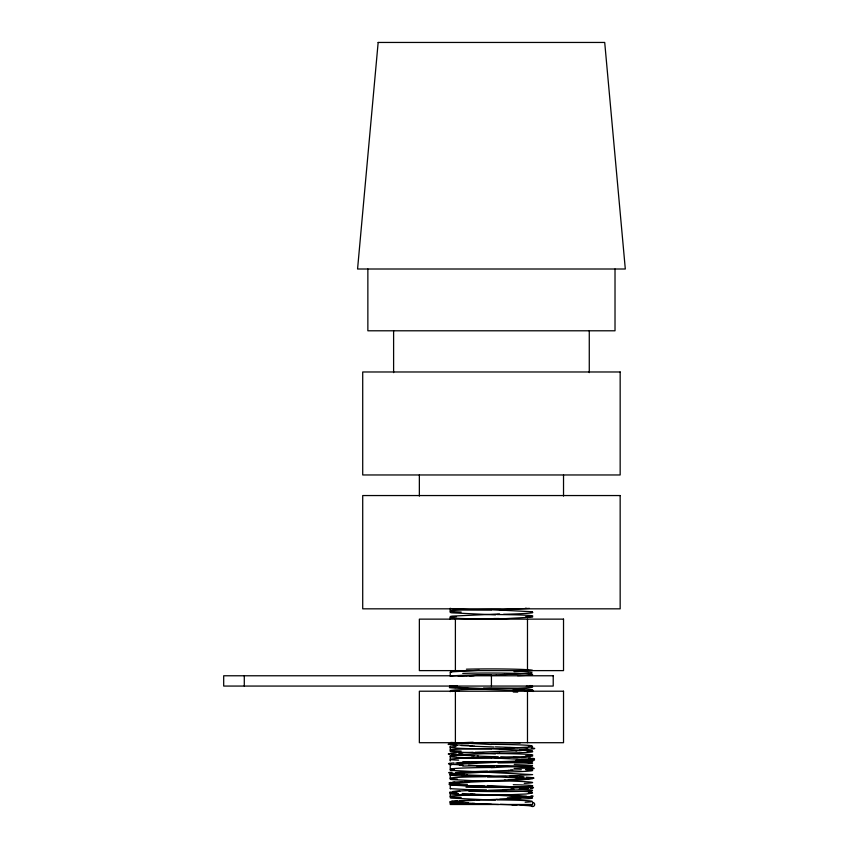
<?xml version="1.0" encoding="UTF-8"?>
<svg xmlns="http://www.w3.org/2000/svg" width="849" height="849" viewBox="0 0 849 849"><rect width="100%" height="100%" fill="white"/><g stroke="black" fill="none" stroke-linecap="round" stroke-linejoin="round"><path stroke-width="1.27" d="M532.62 746.855L499.403 748.85M534.403 759.133L534.403 758.942A43.341 1.539 0.2 0 0 532.376 758.369M532.631 617.074L495.402 619.239M532.631 756.098L495.402 758.263M450.448 773.97L491.433 771.794M532.419 765.501L491.433 767.676M448.888 763.665L449.917 763.484M451.052 671.877L479.303 670.286M451.052 764.556L495.551 762.381M531.442 673.034L508.519 674.361M449.461 753.827L450.999 753.647M451.137 801.562L452.613 801.371M529.468 608.383L499.403 609.826M532.631 760.205L528.078 759.887M528.418 769.512L525.499 769.693M459.129 753.074L462.864 752.883M522.973 788.901L519.323 789.082M516.754 750.792L481.479 752.129M465.846 781.664L470.166 781.483M515.863 798.633L496.527 799.418M469.688 675.815L474.156 675.634M469.072 771.953L473.689 771.762M503.828 674.552L508.551 674.361M509.283 770.446L488.865 771.2M506.131 789.634L488.408 790.281M477.042 800.098L497.1 799.365M479.547 800.034L451.254 801.594L450.278 801.859L450.246 804.491L532.631 804.491L532.631 802.432A2.059 2.059 0 0 1 534.69 804.491A2.059 2.059 0 0 1 532.631 806.55A2.059 2.059 0 0 1 530.572 804.491M499.541 613.944L452.039 616.119L450.278 616.501L450.246 619.452M496.41 674.817L502.619 674.594M501.388 674.637L505.017 674.499M499.541 752.967L451.254 755.249L450.246 755.578L450.246 760.725M484.768 780.921L505.293 780.178M499.403 795.195L525.913 794.017L532.525 793.051M488.833 675.093L496.463 674.817M491.433 688.38L455.138 689.972L450.564 690.513L450.246 691.67M487.337 777.09L532.631 774.628L452.114 770.436L450.246 769.99L450.246 764.843M532.461 686.066L530.02 685.536M491.433 609.603L532.419 611.779M495.54 614.899L451.626 612.819L450.257 612.469L450.246 608.255A41.24 1.465 0.3 0 0 491.327 609.975M502.841 619.292L491.433 618.879M487.475 688.751L454.013 687.212L450.331 686.671L450.246 685.61A41.24 1.475 -0.1 0 0 457.314 686.395M491.433 744.509L450.777 742.429M494.076 747.003L473.424 746.239M491.433 748.627L532.419 750.792M495.54 753.923L451.318 751.789L450.257 751.492L450.246 746.313A41.24 1.475 0 0 0 450.32 746.451M498.246 756.862L477.382 756.109M491.433 757.892L530.689 759.759M494.553 766.403L476.459 765.745M483.325 776.135L532.631 778.745L521.657 779.849L452.188 782.927L450.246 783.383L450.246 788.53M487.475 781.43L450.957 779.531L450.246 779.265L450.246 774.118M487.326 785.548L531.824 787.723M491.433 790.844L450.448 788.679M493.927 794.972L473.975 794.24M491.433 794.972L532.419 797.137M495.54 800.257L451.18 798.113L450.278 797.848L450.246 792.648A41.24 1.475 0 0 0 450.32 792.796M498.554 804.491L477.913 803.738M506.216 776.442L466.43 774.946M509.432 747.566L514.101 747.757M508.753 795.524L513.274 795.715M513.104 757.435L517.497 757.616M512.149 805.011L516.362 805.192M462.992 765.182L459.267 764.991M519.567 777.005L523.249 777.196M457.027 745.486L454.077 745.295M458.11 793.507L455.255 793.327M455.807 687.52L453.387 687.34M455.435 783.903L452.995 783.712M531.251 777.758L532.769 777.939M532.121 691.022L533.13 691.213M532.132 787.416L533.14 787.607M449.227 783.16L449.227 782.969A42.577 1.518 -0.2 0 1 451.212 782.396M615.016 269.006L615.016 330.792L367.861 330.792L367.861 269.006M589.27 330.792L589.27 372.637M563.524 474.962L563.524 496.081M527.484 619.133L527.484 670.614M527.484 691.213L527.484 742.705M491.433 675.772L491.433 686.066M455.393 619.133L455.393 670.614M455.393 691.213L455.393 742.705M450.246 672.164L450.246 676.345M419.353 474.962L419.353 496.081M393.607 330.792L393.607 372.637M244.289 675.772L244.289 686.066M529.511 805.701A41.208 1.465 0.3 0 1 532.302 806.454M519.535 805.16A41.622 1.22 1.2 0 1 529.203 805.754M500.273 804.364A41.569 0.669 1.8 0 1 518.272 805.085M478.836 803.727A40.911 0.562 1.9 0 1 472.288 803.472M474.782 803.43A41.643 0.732 1.8 0 1 465.719 803.058M468.425 802.899A41.346 1.082 1.4 0 1 453.302 802.05M450.808 802.008A41.76 1.496 0.2 0 1 450.278 801.552M451.01 801.382A41.813 1.369 -0.8 0 1 457.632 800.809M459.542 800.83A41.028 1.04 -1.5 0 1 465.114 800.554M461.442 800.586A41.781 0.923 -1.6 0 1 473.848 800.045M520.66 798.368A41.155 0.934 -1.6 0 1 514.961 798.633M530.943 795.906A41.686 1.082 -1.4 0 1 507.341 797.827M516.585 795.672A42.047 1.136 1.3 0 1 526.444 796.192M495.232 794.844A42.1 0.541 1.9 0 1 516.192 795.64M475.026 794.24A41.357 0.616 1.9 0 1 470.696 794.07M472.989 794.017A42.153 0.87 1.7 0 1 462.185 793.539M457.866 793.306A42.153 1.348 0.9 0 1 451.318 792.775M450.097 792.584A42.238 1.507 0 0 1 450.522 792.021M451.445 792.032A41.474 1.369 -0.8 0 1 454.438 791.756M452.581 791.767A42.206 1.316 -1 0 1 459.903 791.268M452.782 791.459A41.898 1.019 -1.5 0 1 486.562 789.952M513.91 789.135A42.365 0.616 -1.9 0 1 502.757 789.581M528.534 788.36A42.333 1.189 -1.3 0 1 519.8 788.87M532.068 788.159A41.643 1.401 -0.7 0 1 530.445 788.35M533.512 787.607A42.397 1.496 -0.4 0 1 530.933 788.148M528.057 786.843A42.482 1.443 0.6 0 1 533.204 787.426M521.254 786.588A41.686 1.157 1.3 0 1 526.295 786.864M529.861 786.853A42.217 1.04 1.5 0 1 472.999 785.898A42.217 1.04 1.5 0 1 453.875 783.977M467.449 784.338A42.588 0.998 1.6 0 1 458.948 783.924M455.276 783.701A42.63 1.422 0.7 0 1 449.906 783.16M452.485 782.417A41.877 1.358 -0.9 0 1 454.831 782.226M452.666 782.247A42.673 1.252 -1.2 0 1 462.578 781.632M463.894 781.568A42.673 0.69 -1.8 0 1 482.349 780.825M511.077 779.913A41.972 0.573 -1.9 0 1 504.348 780.167M517.805 779.478A42.715 0.753 -1.8 0 1 508.509 779.86M530.54 778.448A42.408 1.114 -1.4 0 1 515.025 779.318M533.639 777.939A42.832 1.528 -0.2 0 1 533.098 778.406M526.104 777.164A42.864 1.401 0.8 0 1 532.885 777.769M509.474 776.389A42.821 0.945 1.6 0 1 524.204 777.047M467.343 774.946A42.153 0.955 1.6 0 1 461.506 774.67M463.989 774.649A42.906 1.114 1.4 0 1 456.062 774.224M463.756 773.97A42.652 1.369 0.9 0 1 452.039 772.208M455.584 772.441A43.044 1.167 -1.3 0 1 465.687 771.911M466.08 771.879A43.076 0.562 -1.9 0 1 487.528 771.062M512.626 770.266A42.301 0.637 -1.9 0 1 508.201 770.446M521.328 769.735A43.108 0.891 -1.7 0 1 510.281 770.213M532.45 768.95A43.097 1.38 -0.9 0 1 525.754 769.491M533.268 768.186A43.172 1.549 0 0 1 533.692 768.748M529.256 767.91A42.386 1.401 0.8 0 1 532.312 768.196M523.674 767.411A43.129 1.348 1 0 1 531.156 767.921M496.442 766.063A42.8 1.04 1.5 0 1 530.943 767.602M479.908 765.681A43.257 0.626 1.9 0 1 468.51 765.236M462.503 764.96A43.203 1.22 1.3 0 1 453.589 764.44M451.647 764.418A42.492 1.422 0.7 0 1 449.981 764.238M451.148 764.227A43.257 1.528 0.4 0 1 448.505 763.665M448.834 763.484A43.331 1.475 -0.6 0 1 454.077 762.89M455.871 762.922A42.514 1.178 -1.3 0 1 461.007 762.625M457.728 762.657A43.257 1.072 -1.5 0 1 469.21 762.105M534.265 759.866A42.991 0.679 -1.8 0 1 507.776 761.404A42.991 0.679 -1.8 0 1 458.227 762.805M524.512 759.919A43.373 1.019 -1.6 0 1 515.842 760.343M533.703 759.144A43.405 1.454 -0.7 0 1 528.248 759.685M528.704 758.189A42.609 1.39 0.9 0 1 531.092 758.38M520.819 757.584A43.416 1.274 1.2 0 1 530.901 758.21M500.708 756.767A43.395 0.7 1.8 0 1 519.482 757.51M478.337 756.098A42.662 0.584 1.9 0 1 471.503 755.833M474.113 755.79A43.416 0.764 1.8 0 1 464.658 755.387M467.481 755.239A43.076 1.136 1.4 0 1 451.732 754.347M449.132 754.305A43.49 1.549 0.2 0 1 448.58 753.827M449.344 753.657A43.511 1.422 -0.8 0 1 456.231 753.052M458.152 752.936A43.448 0.955 -1.6 0 1 473.095 752.256M475.122 752.32A42.726 0.531 -1.9 0 1 480.587 752.108M521.742 750.516A42.726 0.976 -1.6 0 1 515.831 750.792M527.271 750.06A43.479 1.125 -1.4 0 1 519.227 750.495M531.347 748.022A43.193 1.39 -0.9 0 1 519.471 749.805M517.529 747.714A43.564 1.178 1.3 0 1 527.749 748.256M495.423 746.855A43.586 0.562 1.9 0 1 517.126 747.693M474.517 746.239A42.779 0.637 1.9 0 1 470.038 746.059M472.405 746.006A43.575 0.891 1.7 0 1 461.24 745.518M456.773 745.273A43.543 1.39 0.9 0 1 450.002 744.732M448.75 744.531A43.596 1.56 0 0 1 449.185 743.947M450.14 743.957A42.8 1.411 -0.8 0 1 453.239 743.671M451.318 743.692A43.543 1.358 -1 0 1 458.874 743.172M451.53 743.374A43.193 1.051 -1.5 0 1 473.137 742.249M533.501 691.213A42.397 1.496 -0.4 0 1 532.864 691.489M528.046 690.449A42.418 1.443 0.6 0 1 533.183 691.033M521.265 690.195A41.58 1.146 1.3 0 1 526.295 690.481M513.252 689.685A42.291 1.051 1.5 0 1 524.47 690.226M523.971 690.364A41.962 0.658 1.8 0 1 475.599 689.006A41.962 0.658 1.8 0 1 449.737 687.499M467.725 687.955A42.248 0.987 1.6 0 1 459.288 687.552M455.648 687.319A42.227 1.411 0.7 0 1 450.331 686.788M449.747 686.788A41.399 1.486 0 0 1 449.758 686.512M449.577 686.512A42.121 1.496 -0.2 0 1 451.626 686.034M452.867 686.056A41.389 1.348 -0.9 0 1 455.191 685.865M453.058 685.886A42.142 1.231 -1.2 0 1 457.144 685.589M458.227 676.197A41.686 1.136 -1.3 0 1 466.409 675.772M466.801 675.751A41.665 0.541 -1.9 0 1 487.538 674.955M511.777 674.191A40.826 0.616 -1.9 0 1 507.511 674.361M520.172 673.671A41.569 0.86 -1.7 0 1 509.527 674.138M529.235 673.045A41.304 1.22 -1.2 0 1 520.522 673.607M532.111 672.822A41.24 1.433 -0.5 0 1 530.742 673.034M461.187 797.423A41.24 1.475 -0.1 0 1 455.892 795.683A41.24 1.475 -0.1 0 1 501.175 794.929M491.529 790.652A41.24 1.465 0.3 0 1 528.428 792.934M450.617 788.679A41.24 1.475 0.2 0 1 450.32 788.562M513.284 784.699A41.24 1.475 -0.1 0 1 525.202 786.779A41.24 1.475 -0.1 0 1 466.005 787.193M511.034 788.954A41.24 1.454 0.4 0 1 526.858 791.077A41.24 1.454 0.4 0 1 468.818 791.183M491.327 795.333A41.24 1.465 0.3 0 1 455.595 794.399A41.24 1.465 0.3 0 1 455.987 792.934M526.794 797.243A41.24 1.475 0.2 0 1 499.774 799.344M483.601 780.709A41.24 1.433 0.5 0 1 526.454 781.738A41.24 1.433 0.5 0 1 524.247 783.34M457.314 779.074A41.24 1.475 -0.1 0 1 485.946 776.729M484.821 786.089A41.24 1.475 0.1 0 1 459.32 783.659M482.179 776.315A41.24 1.475 0 0 1 454.65 774.192M450.246 769.958A41.24 1.475 0 0 1 450.32 769.852M454.448 769.767A41.24 1.465 -0.3 0 1 491.348 767.485M532.556 765.395A41.24 1.475 -0.2 0 1 532.249 765.501M462.684 761.967A41.24 1.475 0.1 0 1 523.546 762.2A41.24 1.475 0.1 0 1 514.229 764.333M450.352 760.725A41.24 1.475 -0.1 0 1 450.564 760.439M462.705 766.085A41.24 1.475 0.1 0 1 523.6 766.307A41.24 1.475 0.1 0 1 514.101 768.451M450.352 764.843A41.24 1.454 -0.4 0 1 451.742 764.556M532.62 769.512A41.24 1.475 0 0 1 532.546 769.619M526.889 769.767A41.24 1.465 -0.3 0 1 527.271 771.232A41.24 1.465 -0.3 0 1 491.55 772.166M450.32 774.076A41.24 1.475 -0.2 0 1 450.628 773.97M458.63 760.173A41.24 1.433 -0.5 0 1 456.422 758.571A41.24 1.433 -0.5 0 1 499.276 757.531M496.93 753.562A41.24 1.475 0.1 0 1 525.552 755.907M461.187 751.078A41.24 1.475 -0.1 0 1 455.892 749.338A41.24 1.475 -0.1 0 1 501.175 748.585M491.433 758.019A41.24 1.475 0.1 0 1 455.372 757.223A41.24 1.475 0.1 0 1 456.529 755.727M523.557 760.492A41.24 1.475 -0.1 0 1 498.045 762.922M491.529 744.318A41.24 1.465 0.3 0 1 528.428 746.589M468.733 745.284A41.24 1.475 -0.1 0 1 459.298 743.14A41.24 1.475 -0.1 0 1 520.204 742.917M491.327 748.998A41.24 1.465 0.3 0 1 455.595 748.065A41.24 1.465 0.3 0 1 455.987 746.6M526.794 750.898A41.24 1.475 0.2 0 1 499.774 753.01M513.284 692.02A41.24 1.475 -0.1 0 1 517.699 692.126M483.601 688.03A41.24 1.433 0.5 0 1 526.454 689.059A41.24 1.433 0.5 0 1 524.247 690.661M452.029 691.457A41.24 1.475 0.1 0 1 459.32 690.98M526.338 686.215A41.24 1.475 -0.1 0 1 527.494 687.711A41.24 1.475 -0.1 0 1 491.444 688.507M450.723 676.207A41.24 1.465 -0.2 0 1 491.348 674.796M462.705 673.406A41.24 1.475 0.1 0 1 522.22 673.565A41.24 1.475 0.1 0 1 517.561 675.677M450.352 672.164A41.24 1.454 -0.4 0 1 451.742 671.877M491.433 618.995A41.24 1.475 0.1 0 1 455.382 618.199A41.24 1.475 0.1 0 1 456.529 616.703M493.672 618.539A41.24 1.433 -0.5 0 1 499.276 618.518M496.93 614.538A41.24 1.475 0.1 0 1 525.563 616.883M461.187 612.055A41.24 1.475 -0.1 0 1 455.892 610.314A41.24 1.475 -0.1 0 1 501.175 609.571M530.434 611.789A41.24 1.475 0.2 0 1 532.026 612.522M532.419 612.447A41.24 1.327 -0.9 0 1 503.563 614.305M526.306 608.277A41.24 1.369 -0.8 0 1 525.223 608.34M496.952 799.896A41.24 1.475 0.1 0 1 525.128 802.231M466.398 669.192A41.24 1.475 0 0 1 525.117 669.564A41.24 1.475 0 0 1 513.985 671.644M491.433 804.364A41.24 1.475 0 0 1 455.457 803.589A41.24 1.475 0 0 1 456.369 802.093M378.155 42.45L357.567 269.006L625.31 269.006L604.711 42.45L378.155 42.45M620.163 371.979L362.714 371.979L362.714 474.962L620.163 474.962L620.163 371.979M620.163 495.551L362.714 495.551L362.714 608.829L620.163 608.829L620.163 495.551M563.524 619.133L419.353 619.133L419.353 670.614L563.524 670.614L563.524 619.133M553.219 675.772L223.69 675.772L223.69 686.066L553.219 686.066L553.219 675.772M563.524 691.213L419.353 691.213L419.353 742.705L563.524 742.705L563.524 691.213"/></g></svg>
